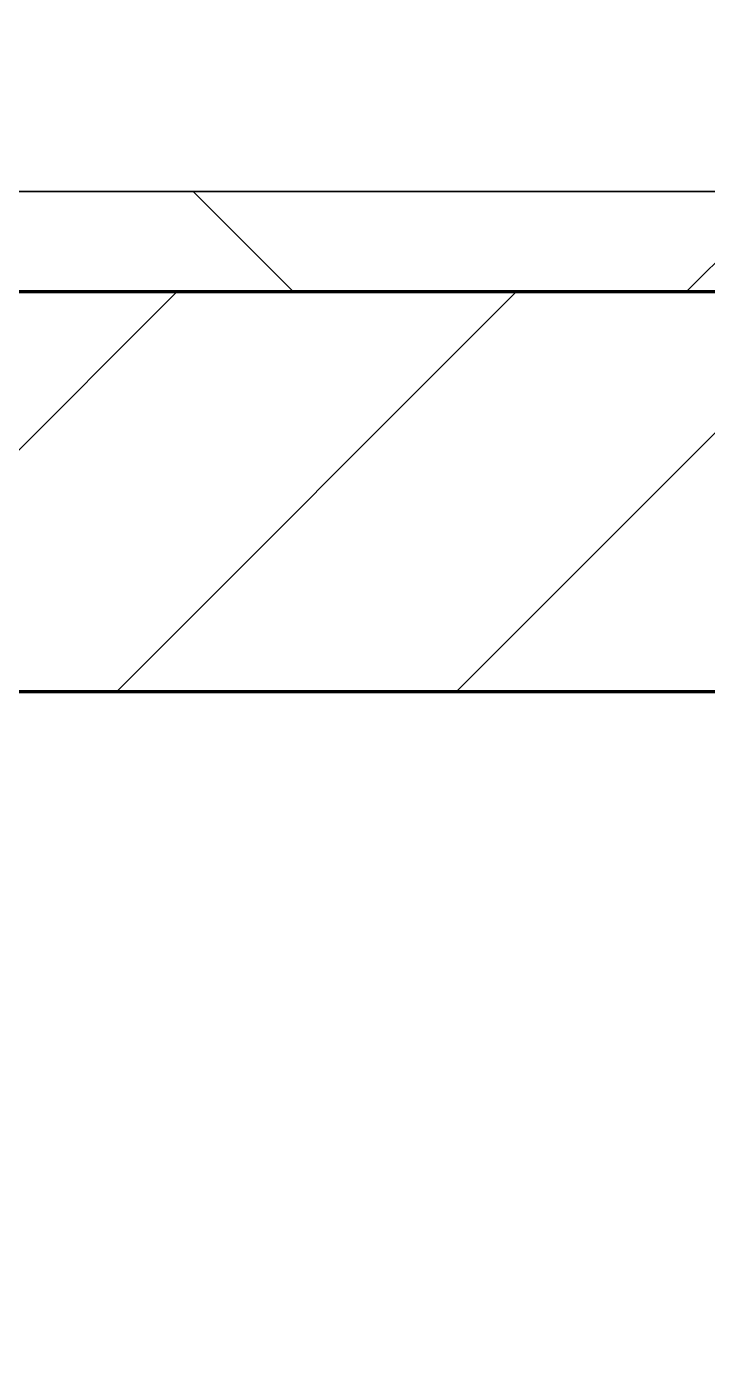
# Model space of a CAD drawing. Header units: millimetres. Extents: x -678720 to -601931, y -306 to 39239.
# Drawn here: x -669508 to -669168, y 3597 to 4262 of the extents above; entities that cross this region are included whole.
import ezdxf
from ezdxf.xclip import XClip

# ---------------------------------------------------------------- set-up
doc = ezdxf.new("R2010")
doc.units = ezdxf.units.MM
doc.header["$XCLIPFRAME"] = 0
for name, color, linetype, lineweight in [('A-GLAZ-CURT', 2, 'Continuous', 9), ('A-WALL', 5, 'Continuous', 35), ('A-WALL-FNSH', 2, 'Continuous', 35), ('A-WALL-PATT', 1, 'Continuous', 35)]:
    doc.layers.add(name, color=color, linetype=linetype, lineweight=lineweight)
doc.layers.add('A11_ALU.SOLID SHEET', color=2, linetype='Continuous')

# ---------------------------------------------------------------- blocks, each defined once
blk = doc.blocks.new('PPLS-PP19_Custom Tile Pattern - Custom Tile Pattern-V103-4234-01 ENLARGED MULTI-PURPOSE LEVEL - REFLECTED CEILING PLAN - SHEET 5')
at = {"layer": 'A-GLAZ-CURT'}
for p, q in [((-300, 0), (300, 0)), ((300, 0), (-300, 0)), ((195.99, 0), (204.17, 0)), ((204.17, 0), (195.99, 0)), ((204.65, 0), (213.31, 0)), ((213.31, 0), (204.65, 0)), ((230.06, 0), (300, 0)), ((-300, -50), (300, -50)), ((300, -50), (-300, -50))]:
    blk.add_line(p, q, dxfattribs=at)
for points, knots in [([(94.4, 0), (94.4, 0), (94.64, 0), (99.11, 0), (108.97, 0), (120.79, 0), (139.94, 0), (163.31, 0), (185.23, 0), (193.62, 0), (194.69, 0), (194.79, 0)], [-2348.345796, -2348.345796, -2348.345796, -2348.345796, -2310.419338, -2233.599744, -2052.234781, -1843.028543, -1530.39897, -1095.004608, -529.74427, -295.064701, -265.121568, -265.121568, -265.121568, -265.121568]), ([(193.8, 0), (193.33, 0), (190.11, 0), (183.13, 0), (171, 0), (161.95, 0), (161.28, 0), (158.35, 0), (157.85, 0), (157.77, 0)], [-11665.349007, -11665.349007, -11665.349007, -11665.349007, -11565.880756, -11105.624034, -10839.086983, -10768.332124, -10666.779182, -10580.760289, -10550.278881, -10550.278881, -10550.278881, -10550.278881]), ([(300, 0), (286.53, 0), (254.22, 0), (207.11, 0), (177.41, 0), (159.34, 0), (158.33, 0), (158.3, 0)], [-285.253232, -285.253232, -285.253232, -285.253232, -244.693688, -187.987675, -143.776725, -129.632772, -123.352749, -123.352749, -123.352749, -123.352749]), ([(159.07, 0), (159.13, 0), (160.84, 0), (165.21, 0), (174.15, 0), (185.98, 0), (208.82, 0), (219.42, 0), (230.06, 0)], [-115.643202, -115.643202, -115.643202, -115.643202, -114.681583, -87.660824, -65.295536, -41.623857, -24.459831, 0, 0, 0, 0]), ([(204, 0), (194.3, 0), (182.99, 0), (174.27, 0), (169.67, 0), (168.99, 0)], [-8717.832359, -8717.832359, -8717.832359, -8717.832359, -8253.978395, -8152.463617, -8069.855175, -8069.855175, -8069.855175, -8069.855175]), ([(204.21, 0), (199.57, 0), (187.42, 0), (175.3, 0), (169.49, 0)], [-184.006683, -184.006683, -184.006683, -184.006683, -162.427601, -142.916156, -142.916156, -142.916156, -142.916156]), ([(171.51, 0), (176.48, 0), (193.23, 0), (199.52, 0), (202.88, 0), (204.22, 0)], [-7971.819559, -7971.819559, -7971.819559, -7971.819559, -7784.112253, -7606.717214, -7466.891728, -7466.891728, -7466.891728, -7466.891728]), ([(172.07, 0), (177.66, 0), (187.87, 0), (198.84, 0), (202.75, 0), (203.09, 0)], [-255.364076, -255.364076, -255.364076, -255.364076, -237.955587, -223.92608, -222.566766, -222.566766, -222.566766, -222.566766]), ([(204.14, 0), (205.46, 0), (208.65, 0), (213.96, 0), (215.11, 0)], [-221.171477, -221.171477, -221.171477, -221.171477, -215.862851, -208.75215, -208.75215, -208.75215, -208.75215]), ([(247.1, 0), (246.76, 0), (245.04, 0), (238.34, 0), (226.56, 0), (221.12, 0), (210.37, 0), (204.17, 0)], [-9649.085549, -9649.085549, -9649.085549, -9649.085549, -9581.591397, -9406.094246, -9221.510254, -9016.44624, -8720.520803, -8720.520803, -8720.520803, -8720.520803]), ([(204.88, 0), (206.32, 0), (209.62, 0), (213.9, 0), (241.96, 0), (266.73, 0), (281.71, 0), (291.71, 0), (296.52, 0), (297.86, 0), (298.09, 0)], [-7443.711741, -7443.711741, -7443.711741, -7443.711741, -7289.299508, -7042.621073, -6582.165592, -6068.460911, -5766.029927, -5566.724884, -5280.360606, -5199.253518, -5199.253518, -5199.253518, -5199.253518]), ([(215.22, 0), (214.62, 0), (210.69, 0), (207.68, 0), (204.9, 0)], [-203.825446, -203.825446, -203.825446, -203.825446, -198.527383, -185.084126, -185.084126, -185.084126, -185.084126]), ([(300, 0), (288.22, 0), (262, 0), (230.43, 0), (219.94, 0), (219.02, 0)], [-12528.858583, -12528.858583, -12528.858583, -12528.858583, -11905.454923, -11162.864862, -10856.732305, -10856.732305, -10856.732305, -10856.732305]), ([(219.9, 0), (220.86, 0), (227.84, 0), (242.06, 0), (246.54, 0), (246.96, 0)], [-10670.940496, -10670.940496, -10670.940496, -10670.940496, -10511.382485, -9925.173265, -9834.877357, -9834.877357, -9834.877357, -9834.877357]), ([(284.76, 0), (284.76, 0), (285.09, 0), (287.47, 0), (293.59, 0), (297.76, 0), (300, 0)], [-4110.630118, -4110.630118, -4110.630118, -4110.630118, -4053.389046, -3959.664717, -3862.421465, -3746.95702, -3746.95702, -3746.95702, -3746.95702]), ([(297.38, 0), (295.84, 0), (291.62, 0), (285.38, 0), (284.87, 0)], [-4803.172655, -4803.172655, -4803.172655, -4803.172655, -4358.271401, -4143.037883, -4143.037883, -4143.037883, -4143.037883])]:
    blk.add_open_spline(points, degree=3, knots=knots, dxfattribs=at)
blk.add_open_spline([(195.11, 0), (194.91, 0), (194.44, 0), (193.8, 0)], degree=3, dxfattribs=at)
blk = doc.blocks.new('PPLS-PP19_Custom Tile Pattern - Custom Tile Pattern-V104-4234-01 ENLARGED MULTI-PURPOSE LEVEL - REFLECTED CEILING PLAN - SHEET 5')
at = {"layer": 'A-GLAZ-CURT'}
for p, q in [((-300, 0), (300, 0)), ((300, 0), (-300, 0)), ((-293.07, 0), (-275.75, 0)), ((-275.75, 0), (-293.07, 0)), ((-222.32, 0), (-205, 0)), ((-205, 0), (-222.32, 0)), ((-132.03, 0), (-126.08, 0)), ((-300, -50), (300, -50)), ((300, -50), (-300, -50))]:
    blk.add_line(p, q, dxfattribs=at)
at = {"layer": 'A-GLAZ-CURT', "flags": 128}
for points in [[(-300, 0), (-291.56, 0), (-283.3, 0), (-275.2, 0), (-267.26, 0), (-259.45, 0), (-251.77, 0), (-244.2, 0), (-236.74, 0), (-229.36, 0), (-222.06, 0), (-214.83, 0), (-207.71, 0), (-200.76, 0), (-194.02, 0), (-187.54, 0), (-181.38, 0), (-175.58, 0), (-170.25, 0), (-165.64, 0), (-162.01, 0), (-159.53, 0), (-157.46, 0), (-154.52, 0), (-149.42, 0), (-141.84, 0), (-132.81, 0)], [(-125.17, 0), (-128.55, 0), (-134.16, 0), (-140.03, 0), (-145.5, 0), (-150.63, 0), (-155.53, 0), (-160.27, 0), (-164.95, 0), (-169.65, 0), (-174.47, 0), (-179.49, 0), (-184.81, 0), (-190.44, 0), (-196.37, 0), (-202.58, 0), (-209.04, 0), (-215.73, 0), (-222.63, 0), (-229.72, 0), (-236.97, 0), (-244.39, 0), (-251.96, 0), (-259.67, 0), (-267.51, 0), (-275.48, 0), (-283.55, 0), (-291.73, 0), (-300, 0)]]:
    blk.add_lwpolyline(points, dxfattribs=at)
at = {"layer": 'A-GLAZ-CURT'}
for points in [[(-300, 0), (-287.67, 0), (-275.54, 0), (-263.98, 0)], [(-263.99, 0), (-264.61, 0), (-265.08, 0), (-265.4, 0)], [(-134.15, 0), (-133.81, 0), (-133.39, 0), (-132.86, 0)], [(-127.41, 0), (-129.67, 0), (-131.13, 0), (-132.14, 0)], [(-131.75, 0), (-130.33, 0), (-128.49, 0), (-126.5, 0)], [(-131.07, 0), (-128.68, 0), (-126.67, 0), (-125.15, 0)]]:
    blk.add_open_spline(points, degree=3, dxfattribs=at)
for points, knots in [([(-263.98, 0), (-270.35, 0), (-282.07, 0), (-294.48, 0), (-300, 0)], [-14097.488424, -14097.488424, -14097.488424, -14097.488424, -13729.592194, -13439.944408, -13439.944408, -13439.944408, -13439.944408]), ([(-137.88, 0), (-140.56, 0), (-147.66, 0), (-147.69, 0), (-158.72, 0), (-174.02, 0), (-185.59, 0), (-209.77, 0), (-232.01, 0), (-255.22, 0), (-261.45, 0), (-263.63, 0), (-263.99, 0)], [-3187.727384, -3187.727384, -3187.727384, -3187.727384, -2919.378265, -2477.344047, -2237.412286, -2029.680487, -1755.085331, -1400.429864, -858.079193, -543.655514, -208.940337, -132.870316, -132.870316, -132.870316, -132.870316]), ([(-263.64, 0), (-260.93, 0), (-227.03, 0), (-174.61, 0), (-129.95, 0), (-110.8, 0), (-99.5, 0), (-91.46, 0)], [-4657.736859, -4657.736859, -4657.736859, -4657.736859, -4502.809032, -2700.551212, -1002.059161, -460.363443, 0, 0, 0, 0]), ([(-199.15, 0), (-204.06, 0), (-223.92, 0), (-245.42, 0), (-262.92, 0)], [-15473.903569, -15473.903569, -15473.903569, -15473.903569, -15131.813646, -14117.930795, -14117.930795, -14117.930795, -14117.930795]), ([(-258.6, 0), (-257.91, 0), (-254.26, 0), (-241.25, 0), (-225.99, 0), (-213.1, 0), (-204.5, 0), (-199.75, 0), (-198.06, 0)], [-5722.54675, -5722.54675, -5722.54675, -5722.54675, -5657.471696, -5413.335975, -5017.494783, -4832.723979, -4666.091899, -4572.356821, -4572.356821, -4572.356821, -4572.356821]), ([(-133.82, 0), (-135.51, 0), (-137.8, 0), (-149.31, 0), (-162.01, 0), (-177.91, 0), (-199.46, 0), (-216.65, 0), (-231.26, 0), (-233.46, 0), (-234, 0)], [-2731.647847, -2731.647847, -2731.647847, -2731.647847, -2418.507304, -2308.929706, -2113.765672, -1763.376603, -1422.553702, -978.033455, -846.069444, -682.911962, -682.911962, -682.911962, -682.911962]), ([(-233.49, 0), (-233.44, 0), (-232.38, 0), (-230.74, 0), (-225.3, 0), (-223.63, 0)], [-455.274641, -455.274641, -455.274641, -455.274641, -440.605512, -119.536984, 0, 0, 0, 0]), ([(-223.63, 0), (-219.39, 0), (-210.35, 0), (-201.53, 0), (-198.07, 0)], [-5463.295695, -5463.295695, -5463.295695, -5463.295695, -5161.076232, -4968.223907, -4968.223907, -4968.223907, -4968.223907]), ([(-132.14, 0), (-133.04, 0), (-152.57, 0), (-174.64, 0), (-198.06, 0)], [-17215.446219, -17215.446219, -17215.446219, -17215.446219, -17136.203329, -15499.211967, -15499.211967, -15499.211967, -15499.211967]), ([(-197.96, 0), (-194, 0), (-184.17, 0), (-171.77, 0), (-158.7, 0), (-157.22, 0)], [-4570.356129, -4570.356129, -4570.356129, -4570.356129, -4349.945572, -4000.813434, -3840.635403, -3840.635403, -3840.635403, -3840.635403]), ([(-197.48, 0), (-193.56, 0), (-184.64, 0), (-169.02, 0), (-152.12, 0), (-139.06, 0), (-133.15, 0), (-132.08, 0)], [-4957.434982, -4957.434982, -4957.434982, -4957.434982, -4739.070012, -4465.409639, -4149.119819, -3839.893365, -3766.04085, -3766.04085, -3766.04085, -3766.04085]), ([(-152.35, 0), (-151.03, 0), (-147.71, 0), (-143.57, 0), (-138.62, 0)], [-3494.978217, -3494.978217, -3494.978217, -3494.978217, -3371.022232, -3227.460399, -3227.460399, -3227.460399, -3227.460399]), ([(-118.78, 0), (-121.86, 0), (-126.28, 0), (-136.96, 0), (-147.46, 0), (-150.03, 0), (-150.57, 0)], [-5938.474035, -5938.474035, -5938.474035, -5938.474035, -5700.061948, -5508.838257, -5298.784692, -5196.16478, -5196.16478, -5196.16478, -5196.16478]), ([(-150.34, 0), (-150.07, 0), (-147.75, 0), (-143.55, 0), (-135.34, 0), (-132.19, 0)], [-4948.728362, -4948.728362, -4948.728362, -4948.728362, -4883.323924, -4440.880425, -4220.935702, -4220.935702, -4220.935702, -4220.935702]), ([(-66.22, 0), (-70.71, 0), (-84.1, 0), (-110.94, 0), (-130.52, 0), (-147.74, 0), (-149.07, 0)], [-7781.001598, -7781.001598, -7781.001598, -7781.001598, -7508.296369, -7004.680444, -6449.282163, -6277.220794, -6277.220794, -6277.220794, -6277.220794]), ([(-148.23, 0), (-146.94, 0), (-140.15, 0), (-137.28, 0), (-134.5, 0), (-132.33, 0)], [-6162.058746, -6162.058746, -6162.058746, -6162.058746, -6017.569127, -5560.701257, -5364.112219, -5364.112219, -5364.112219, -5364.112219]), ([(-132.59, 0), (-134.4, 0), (-140.66, 0), (-146.11, 0), (-146.95, 0)], [-840.6849, -840.6849, -840.6849, -840.6849, -741.901385, -489.130243, -489.130243, -489.130243, -489.130243]), ([(-146.69, 0), (-146.59, 0), (-145.49, 0), (-139.41, 0), (-134.42, 0), (-132.09, 0)], [-420.34245, -420.34245, -420.34245, -420.34245, -406.956646, -290.263673, -159.573941, -159.573941, -159.573941, -159.573941]), ([(-132.15, 0), (-133.01, 0), (-133.63, 0), (-134.09, 0), (-134.15, 0)], [-8393.102171, -8393.102171, -8393.102171, -8393.102171, -8266.114998, -8246.473386, -8246.473386, -8246.473386, -8246.473386]), ([(-120.13, 0), (-120.14, 0), (-120.24, 0), (-121.3, 0), (-129.25, 0), (-133.82, 0)], [-2933.992132, -2933.992132, -2933.992132, -2933.992132, -2920.575025, -2840.280255, -2731.647847, -2731.647847, -2731.647847, -2731.647847]), ([(-132.23, 0), (-131.56, 0), (-128.46, 0), (-117.33, 0), (-92.04, 0), (-74.02, 0), (-62.74, 0), (-60.36, 0), (-59.97, 0)], [-7455.324007, -7455.324007, -7455.324007, -7455.324007, -7293.749979, -6839.55839, -6236.997189, -5713.340575, -5140.470607, -5006.787413, -5006.787413, -5006.787413, -5006.787413]), ([(-86.16, 0), (-91.37, 0), (-104.13, 0), (-120.54, 0), (-130.37, 0), (-132.15, 0)], [-1681.3698, -1681.3698, -1681.3698, -1681.3698, -1374.161226, -945.742622, -848.772322, -848.772322, -848.772322, -848.772322]), ([(-72.93, 0), (-75.51, 0), (-90.89, 0), (-112.66, 0), (-132.08, 0)], [-19442.345229, -19442.345229, -19442.345229, -19442.345229, -18935.241197, -17217.297136, -17217.297136, -17217.297136, -17217.297136]), ([(-131.56, 0), (-129.34, 0), (-122.76, 0), (-107.3, 0), (-90.42, 0), (-75.26, 0), (-68.41, 0), (-65.12, 0), (-63.63, 0)], [-4206.419108, -4206.419108, -4206.419108, -4206.419108, -4054.690705, -3793.097032, -3402.597032, -3144.956779, -3050.982048, -2969.237017, -2969.237017, -2969.237017, -2969.237017]), ([(-131.12, 0), (-129.78, 0), (-126.57, 0), (-124.19, 0), (-123.43, 0), (-123.28, 0)], [-3743.369272, -3743.369272, -3743.369272, -3743.369272, -3647.167523, -3488.92562, -3439.852845, -3439.852845, -3439.852845, -3439.852845]), ([(-113.43, 0), (-113.44, 0), (-113.96, 0), (-119.73, 0), (-125.43, 0), (-127.03, 0), (-127.41, 0)], [-328.499627, -328.499627, -328.499627, -328.499627, -282.672656, -98.539552, -24.539552, 0, 0, 0, 0]), ([(-126.5, 0), (-122.44, 0), (-108.71, 0), (-88.51, 0), (-72.74, 0), (-66.59, 0)], [-5231.017328, -5231.017328, -5231.017328, -5231.017328, -4994.692869, -4542.524482, -4110.085044, -4110.085044, -4110.085044, -4110.085044]), ([(-125.15, 0), (-124.93, 0), (-121.96, 0), (-113.01, 0), (-98.9, 0), (-85.29, 0), (-72.23, 0), (-66.8, 0), (-66.07, 0)], [-3362.7396, -3362.7396, -3362.7396, -3362.7396, -3342.215224, -3074.362186, -2902.289527, -2605.247022, -2322.099534, -2268.985831, -2268.985831, -2268.985831, -2268.985831]), ([(-122.08, 0), (-122.01, 0), (-121.69, 0), (-121.2, 0), (-120.88, 0)], [-3136.336417, -3136.336417, -3136.336417, -3136.336417, -3110.304437, -3035.164275, -3035.164275, -3035.164275, -3035.164275]), ([(-36.33, 0), (-36.43, 0), (-37.27, 0), (-45.02, 0), (-46.13, 0), (-60.59, 0), (-81.23, 0), (-99.51, 0), (-114.02, 0), (-117.28, 0), (-118.78, 0)], [-1855.773136, -1855.773136, -1855.773136, -1855.773136, -1810.870157, -1672.078046, -1405.135169, -1060.00838, -740.068933, -229.489605, -116.330425, 0, 0, 0, 0]), ([(-117.74, 0), (-117.19, 0), (-114.78, 0), (-113.43, 0), (-113.43, 0)], [-821.249067, -821.249067, -821.249067, -821.249067, -394.672656, -330.879064, -330.879064, -330.879064, -330.879064]), ([(-36.62, 0), (-36.62, 0), (-40.35, 0), (-44.32, 0), (-58.97, 0), (-85.2, 0), (-107.61, 0), (-116.56, 0), (-117.56, 0)], [-4069.478503, -4069.478503, -4069.478503, -4069.478503, -3858.647035, -3538.256648, -2842.901703, -2193.204658, -1433.981041, -985.49888, -985.49888, -985.49888, -985.49888]), ([(-115.82, 0), (-114.96, 0), (-110.41, 0), (-96.78, 0), (-71.33, 0), (-42.53, 0), (-15.24, 0), (-3.81, 0), (-0.97, 0)], [-5724.064692, -5724.064692, -5724.064692, -5724.064692, -5430.283136, -5103.229623, -4799.173296, -4065.652676, -3589.737505, -3410.081093, -3410.081093, -3410.081093, -3410.081093]), ([(-0.27, 0), (-2.8, 0), (-13.05, 0), (-25.64, 0), (-40, 0), (-56.24, 0), (-75.59, 0), (-94, 0), (-112.01, 0), (-114.94, 0), (-115.63, 0)], [-2663.771294, -2663.771294, -2663.771294, -2663.771294, -2518.50168, -2125.455881, -1792.521578, -1466.981642, -1208.454564, -789.402658, -501.969187, -243.577221, -243.577221, -243.577221, -243.577221]), ([(-91.46, 0), (-90.09, 0), (-84.7, 0), (-77.43, 0), (-72.73, 0), (-72.64, 0), (-72.64, 0)], [-19832.387487, -19832.387487, -19832.387487, -19832.387487, -19753.885894, -19541.04734, -19478.625389, -19471.062469, -19471.062469, -19471.062469, -19471.062469]), ([(-66.11, 0), (-67.15, 0), (-73.97, 0), (-80.63, 0), (-86.16, 0)], [-2083.077221, -2083.077221, -2083.077221, -2083.077221, -2007.031671, -1681.3698, -1681.3698, -1681.3698, -1681.3698])]:
    blk.add_open_spline(points, degree=3, knots=knots, dxfattribs=at)
blk = doc.blocks.new('*U321')
at = {"layer": 'A-GLAZ-CURT'}
for name, p in [('PPLS-PP19_Custom Tile Pattern - Custom Tile Pattern-V103-4234-01 ENLARGED MULTI-PURPOSE LEVEL - REFLECTED CEILING PLAN - SHEET 5', (-36665, -5100)), ('PPLS-PP19_Custom Tile Pattern - Custom Tile Pattern-V104-4234-01 ENLARGED MULTI-PURPOSE LEVEL - REFLECTED CEILING PLAN - SHEET 5', (-36065, -5100))]:
    blk.add_blockref(name, p, dxfattribs=at)
blk = doc.blocks.new('*U743')
blk.add_lwpolyline([(21173.36, -580), (28210, -580), (28210, -6849.96), (45954.15, -6849.96), (45954.15, 600), (82995.06, 600), (83086.47, 650), (90052, 650), (90392, 990), (103159.16, 990), (103159.16, 4990), (21173.36, 4990), (21173.36, 3485.45), (21203.36, 3485.45), (21203.36, 925.54), (21173.36, 925.54), (21173.36, -580)])

msp = doc.modelspace()

# ---------------------------------------------------------------- block references
at = {"layer": 'A11_ALU.SOLID SHEET'}
ref = msp.add_blockref('*U743', (-744682.37, 3579.02), dxfattribs=at)
XClip(ref).set_block_clipping_path([(69798.6834257276, -3885.5002684942), (120965.0023936313, 33679.9972602262)])

# ---------------------------------------------------------------- next in the draw order: hatches: boundary and pattern name
at = {"layer": 'A-WALL-PATT', "lineweight": 9}
h = msp.add_hatch(dxfattribs=at)
h.set_pattern_fill('FP_3', color=256, style=0, pattern_type=2)
h.set_pattern_definition([(45, (0, 0), (-212.13203, 212.13203), []), (135, (0, 0), (-212.13203, -212.13203), [])])
h.paths.add_polyline_path([(-661708.03, 4129.02), (-661758.03, 4179.02), (-674883.69, 4179.02), (-674883.69, 4129.02), (-662226.93, 4129.02)])
h = msp.add_hatch(dxfattribs=at)
h.set_pattern_fill('FP_2', color=256, style=0, pattern_type=2)
h.set_pattern_definition([(45, (0, 0), (-84.852814, 84.852814), [])])
h.paths.add_polyline_path([(-662226.93, 3929.02), (-661508.03, 3929.02), (-661708.03, 4129.02), (-674883.69, 4129.02), (-674883.69, 3929.02), (-663281.66, 3929.02)])

# ---------------------------------------------------------------- next in the draw order: linework, layer by layer
at = {"layer": 'A-WALL', "color": 7, "lineweight": 70}
for p, q in [((-674883.69, 4129.02), (-661708.03, 4129.02)), ((-661790.87, 3929.02), (-672727.37, 3929.02))]:
    msp.add_line(p, q, dxfattribs=at)
at = {"layer": 'A-WALL-FNSH', "color": 250}
for p, q in [((-674883.69, 4179.02), (-661758.03, 4179.02)), ((-661708.03, 4129.02), (-674883.69, 4129.02))]:
    msp.add_line(p, q, dxfattribs=at)

# ---------------------------------------------------------------- next in the draw order: block references
msp.add_blockref('*U321', (-633017.37, 9279.02))

doc.saveas('drawing.dxf')
